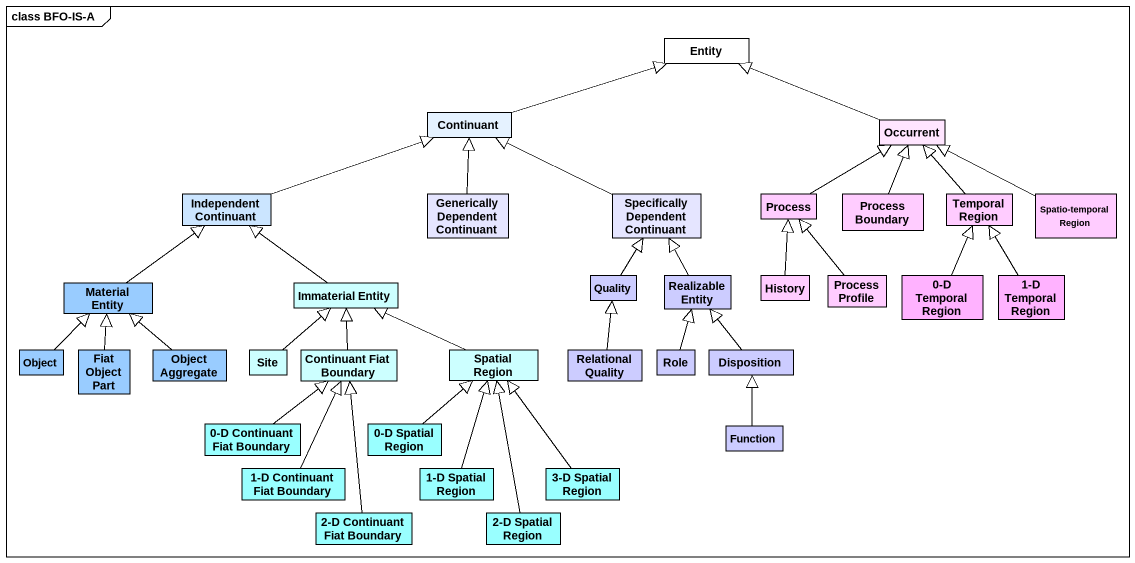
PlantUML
@startuml
mainframe class BFO-IS-A
hide circle
hide empty members
class "Entity" as Entity_ #FFFFFF
class Continuant #E5F2FF
class Occurrent #FFE5FF
class "Independent Continuant" as Independent_Continuant #CBE5FF
class "Generically Dependent Continuant" as Generically_Dependent #E5E5FF
class "Specifically Dependent Continuant" as Specifically_Dependent #E5E5FF
class "Process" as Process_ #FFCCFF
class "Process Boundary" as Process_Boundary #FFCCFF
class "Temporal Region" as Temporal_Region #FFCCFF
class "Spatio-temporal Region" as Spatio_temporal_Region #FFCCFF
class "Material Entity" as Material_Entity #99CCFF
class "Immaterial Entity" as Immaterial_Entity #CCFFFF
class Quality #CCCCFF
class "Realizable Entity" as Realizable_Entity #CCCCFF
class History #FFCCFF
class "Process Profile" as Process_Profile #FFCCFF
class "0-D Temporal Region" as c0_D_Temporal_Region #FFB2FF
class "1-D Temporal Region" as c1_D_Temporal_Region #FFB2FF
class "Object" as Object_ #99CCFF
class "Fiat Object Part" as Fiat_Object_Part #99CCFF
class "Object Aggregate" as Object_Aggregate #99CCFF
class Site #CCFFFF
class "Continuant Fiat Boundary" as Continuant_Fiat_Boundary #CCFFFF
class "Spatial Region" as Spatial_Region #CCFFFF
class "Relational Quality" as Relational_Quality #CCCCFF
class Role #CCCCFF
class Disposition #CCCCFF
class "0-D Continuant Fiat Boundary" as c0_D_Continuant_Fiat_Boundary #99FFFF
class "0-D Spatial Region" as c0_D_Spatial_Region #99FFFF
class Function #CCCCFF
class "1-D Continuant Fiat Boundary" as c1_D_Continuant_Fiat_Boundary #99FFFF
class "1-D Spatial Region" as c1_D_Spatial_Region #99FFFF
class "3-D Spatial Region" as c3_D_Spatial_Region #99FFFF
class "2-D Continuant Fiat Boundary" as c2_D_Continuant_Fiat_Boundary #99FFFF
class "2-D Spatial Region" as c2_D_Spatial_Region #99FFFF
Continuant -right-|> Entity_
Occurrent -left-|> Entity_
Independent_Continuant -right-|> Continuant
Generically_Dependent -up-|> Continuant
Specifically_Dependent -left-|> Continuant
Process_ -up-|> Occurrent
Process_Boundary -up-|> Occurrent
Temporal_Region -up-|> Occurrent
Spatio_temporal_Region -left-|> Occurrent
Material_Entity -up-|> Independent_Continuant
Immaterial_Entity -up-|> Independent_Continuant
Quality -up-|> Specifically_Dependent
Realizable_Entity -up-|> Specifically_Dependent
History -up-|> Process_
Process_Profile -up-|> Process_
c0_D_Temporal_Region -up-|> Temporal_Region
c1_D_Temporal_Region -up-|> Temporal_Region
Object_ -up-|> Material_Entity
Fiat_Object_Part -up-|> Material_Entity
Object_Aggregate -up-|> Material_Entity
Site -up-|> Immaterial_Entity
Continuant_Fiat_Boundary -up-|> Immaterial_Entity
Spatial_Region -left-|> Immaterial_Entity
Relational_Quality -up-|> Quality
Role -up-|> Realizable_Entity
Disposition -up-|> Realizable_Entity
c0_D_Continuant_Fiat_Boundary -up-|> Continuant_Fiat_Boundary
c0_D_Spatial_Region -up-|> Spatial_Region
Function -up-|> Disposition
c1_D_Continuant_Fiat_Boundary -up-|> Continuant_Fiat_Boundary
c1_D_Spatial_Region -up-|> Spatial_Region
c3_D_Spatial_Region -up-|> Spatial_Region
c2_D_Continuant_Fiat_Boundary -up-|> Continuant_Fiat_Boundary
c2_D_Spatial_Region -up-|> Spatial_Region
@enduml
